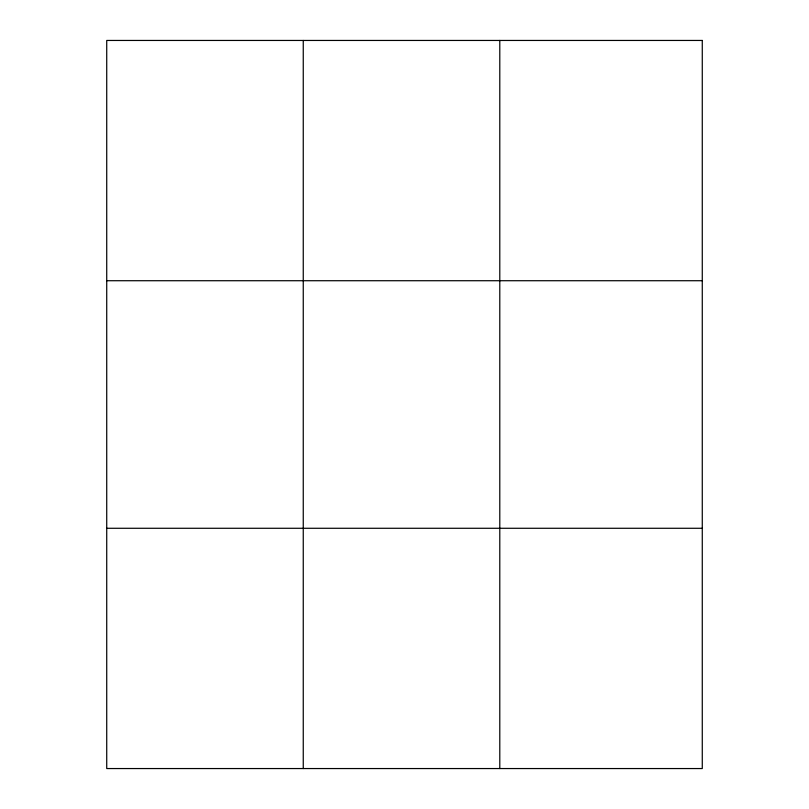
<?xml version="1.0" encoding="UTF-8"?>
<svg xmlns="http://www.w3.org/2000/svg" width="809" height="809" viewBox="0 0 809 809"><rect width="100%" height="100%" fill="white"/><g stroke="black" fill="none" stroke-linecap="round" stroke-linejoin="round"><path stroke-width="1.21" d="M303.254 768.55L303.254 40.45M499.79 768.55L499.79 40.45M106.727 280.723L702.273 280.723M106.727 528.277L702.273 528.277M702.273 40.45L702.273 768.55L106.727 768.55L106.727 40.45L702.273 40.45"/></g></svg>
